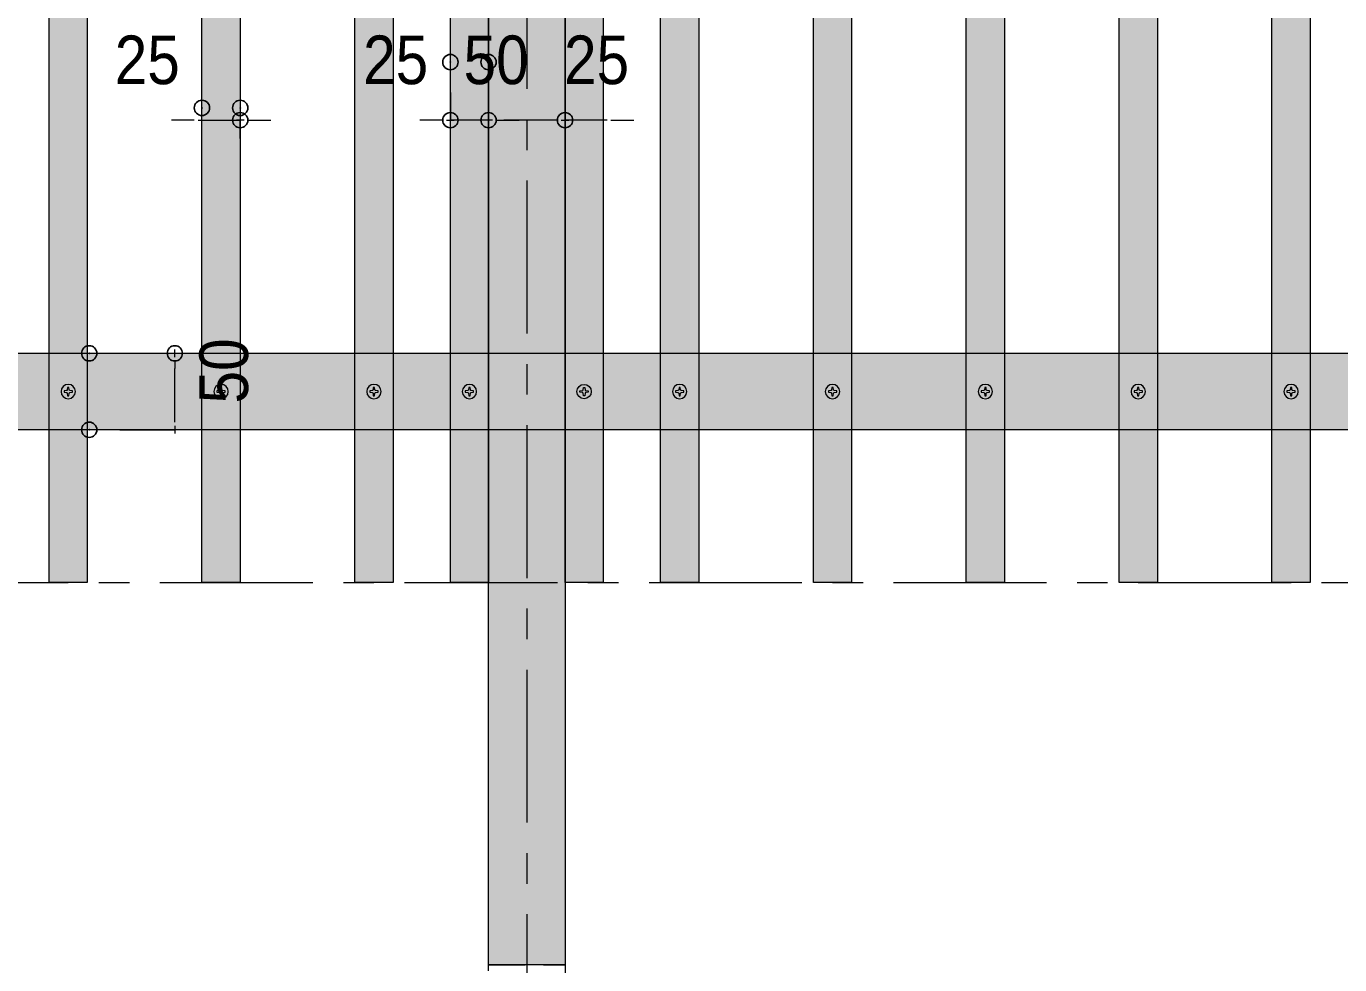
# Model space of a CAD drawing. Units: millimetres, scale not verified. Extents: x -8199 to 8201, y -2963 to 5056.
# Drawn here: x -6686 to -5827, y 681 to 1295 of the extents above; entities that cross this region are included whole.
import ezdxf
from ezdxf.enums import TextEntityAlignment as Align

# ---------------------------------------------------------------- set-up
doc = ezdxf.new("R2010")
doc.units = ezdxf.units.MM
doc.header["$LTSCALE"] = 20
doc.header["$PDMODE"] = 32
doc.header["$PDSIZE"] = 10
doc.linetypes.add('CHAIN1', pattern=[8, 5, -1, 1, -1])
doc.linetypes.add('DASHED1', pattern=[1.8, 1.2, -0.6])
for name, color, linetype, lineweight in [('0-1_一般', 4, 'Continuous', 9), ('0-2_寸法', 7, 'Continuous', 9), ('0-3_0', 7, 'Continuous', 9)]:
    doc.layers.add(name, color=color, linetype=linetype, lineweight=lineweight)
doc.layers.add('0-4_Defpoints', color=7, linetype='Continuous')
doc.styles.add('Osaka', font='')
doc.styles.get('Osaka').set_extended_font_data('Osaka')

# ---------------------------------------------------------------- blocks, each defined once
blk = doc.blocks.new('_DOT')
at = {"layer": '0-3_0'}
for p, q in [((-10, 0), (-20, 0)), ((-5, 0), (5, 0))]:
    blk.add_line(p, q, dxfattribs=at)
blk = doc.blocks.new('グループ-429-1')
at = {"layer": '0-1_一般'}
blk.add_line((-11.8, 22), (-8.2, 54.5), dxfattribs=at)
for points in [[(-22, -11.8), (-54.5, -8.2), (-54.5, 8.2), (-22, 11.8)], [(-8.2, 54.5), (8.2, 54.5), (11.8, 22)], [(22, 11.8), (54.5, 8.2), (54.5, -8.2), (22, -11.8)], [(11.8, -22), (8.2, -54.5), (-8.2, -54.5), (-11.8, -22)]]:
    blk.add_lwpolyline(points, dxfattribs=at)
blk.add_circle((0, 0), 94, dxfattribs=at)
for centre, start, end in [((-23.3, 23.3), 276.34019, 353.65981), ((23.3, 23.3), 186.34019, 263.65981), ((-23.3, -23.3), 6.34019, 83.65981), ((23.3, -23.3), 96.34019, 173.65981)]:
    blk.add_arc(centre, 11.6, start, end, dxfattribs=at)
blk = doc.blocks.new('Machine Screw (Metric)-37')
at = {"layer": '0-1_一般'}
blk.add_blockref('グループ-429-1', (0, 0), dxfattribs=at)
blk = doc.blocks.new('グループ-430-1')
at = {"layer": '0-1_一般'}
blk.add_line((-11.8, 22), (-8.2, 54.5), dxfattribs=at)
for points in [[(-22, -11.8), (-54.5, -8.2), (-54.5, 8.2), (-22, 11.8)], [(-8.2, 54.5), (8.2, 54.5), (11.8, 22)], [(22, 11.8), (54.5, 8.2), (54.5, -8.2), (22, -11.8)], [(11.8, -22), (8.2, -54.5), (-8.2, -54.5), (-11.8, -22)]]:
    blk.add_lwpolyline(points, dxfattribs=at)
blk.add_circle((0, 0), 94, dxfattribs=at)
for centre, start, end in [((-23.3, 23.3), 276.34019, 353.65981), ((23.3, 23.3), 186.34019, 263.65981), ((-23.3, -23.3), 6.34019, 83.65981), ((23.3, -23.3), 96.34019, 173.65981)]:
    blk.add_arc(centre, 11.6, start, end, dxfattribs=at)
blk = doc.blocks.new('Machine Screw (Metric)-38')
at = {"layer": '0-1_一般'}
blk.add_blockref('グループ-430-1', (0, 0), dxfattribs=at)
blk = doc.blocks.new('グループ-431-1')
at = {"layer": '0-1_一般'}
blk.add_line((-11.8, 22), (-8.2, 54.5), dxfattribs=at)
for points in [[(-22, -11.8), (-54.5, -8.2), (-54.5, 8.2), (-22, 11.8)], [(-8.2, 54.5), (8.2, 54.5), (11.8, 22)], [(22, 11.8), (54.5, 8.2), (54.5, -8.2), (22, -11.8)], [(11.8, -22), (8.2, -54.5), (-8.2, -54.5), (-11.8, -22)]]:
    blk.add_lwpolyline(points, dxfattribs=at)
blk.add_circle((0, 0), 94, dxfattribs=at)
for centre, start, end in [((-23.3, 23.3), 276.34019, 353.65981), ((23.3, 23.3), 186.34019, 263.65981), ((-23.3, -23.3), 6.34019, 83.65981), ((23.3, -23.3), 96.34019, 173.65981)]:
    blk.add_arc(centre, 11.6, start, end, dxfattribs=at)
blk = doc.blocks.new('Machine Screw (Metric)-39')
at = {"layer": '0-1_一般'}
blk.add_blockref('グループ-431-1', (0, 0), dxfattribs=at)
blk = doc.blocks.new('グループ-434-1')
at = {"layer": '0-1_一般'}
blk.add_line((-11.8, 22), (-8.2, 54.5), dxfattribs=at)
for points in [[(-22, -11.8), (-54.5, -8.2), (-54.5, 8.2), (-22, 11.8)], [(-8.2, 54.5), (8.2, 54.5), (11.8, 22)], [(22, 11.8), (54.5, 8.2), (54.5, -8.2), (22, -11.8)], [(11.8, -22), (8.2, -54.5), (-8.2, -54.5), (-11.8, -22)]]:
    blk.add_lwpolyline(points, dxfattribs=at)
blk.add_circle((0, 0), 94, dxfattribs=at)
for centre, start, end in [((-23.3, 23.3), 276.34019, 353.65981), ((23.3, 23.3), 186.34019, 263.65981), ((-23.3, -23.3), 6.34019, 83.65981), ((23.3, -23.3), 96.34019, 173.65981)]:
    blk.add_arc(centre, 11.6, start, end, dxfattribs=at)
blk = doc.blocks.new('Machine Screw (Metric)-42')
at = {"layer": '0-1_一般'}
blk.add_blockref('グループ-434-1', (0, 0), dxfattribs=at)
blk = doc.blocks.new('グループ-436-1')
at = {"layer": '0-1_一般'}
blk.add_line((-11.8, 22), (-8.2, 54.5), dxfattribs=at)
for points in [[(-22, -11.8), (-54.5, -8.2), (-54.5, 8.2), (-22, 11.8)], [(-8.2, 54.5), (8.2, 54.5), (11.8, 22)], [(22, 11.8), (54.5, 8.2), (54.5, -8.2), (22, -11.8)], [(11.8, -22), (8.2, -54.5), (-8.2, -54.5), (-11.8, -22)]]:
    blk.add_lwpolyline(points, dxfattribs=at)
blk.add_circle((0, 0), 94, dxfattribs=at)
for centre, start, end in [((-23.3, 23.3), 276.34019, 353.65981), ((23.3, 23.3), 186.34019, 263.65981), ((-23.3, -23.3), 6.34019, 83.65981), ((23.3, -23.3), 96.34019, 173.65981)]:
    blk.add_arc(centre, 11.6, start, end, dxfattribs=at)
blk = doc.blocks.new('Machine Screw (Metric)-44')
at = {"layer": '0-1_一般'}
blk.add_blockref('グループ-436-1', (0, 0), dxfattribs=at)
blk = doc.blocks.new('グループ-438-1')
at = {"layer": '0-1_一般'}
blk.add_line((-11.8, 22), (-8.2, 54.5), dxfattribs=at)
for points in [[(-22, -11.8), (-54.5, -8.2), (-54.5, 8.2), (-22, 11.8)], [(-8.2, 54.5), (8.2, 54.5), (11.8, 22)], [(22, 11.8), (54.5, 8.2), (54.5, -8.2), (22, -11.8)], [(11.8, -22), (8.2, -54.5), (-8.2, -54.5), (-11.8, -22)]]:
    blk.add_lwpolyline(points, dxfattribs=at)
blk.add_circle((0, 0), 94, dxfattribs=at)
for centre, start, end in [((-23.3, 23.3), 276.34019, 353.65981), ((23.3, 23.3), 186.34019, 263.65981), ((-23.3, -23.3), 6.34019, 83.65981), ((23.3, -23.3), 96.34019, 173.65981)]:
    blk.add_arc(centre, 11.6, start, end, dxfattribs=at)
blk = doc.blocks.new('Machine Screw (Metric)-46')
at = {"layer": '0-1_一般'}
blk.add_blockref('グループ-438-1', (0, 0), dxfattribs=at)
blk = doc.blocks.new('グループ-440-1')
at = {"layer": '0-1_一般'}
blk.add_line((-11.8, 22), (-8.2, 54.5), dxfattribs=at)
for points in [[(-22, -11.8), (-54.5, -8.2), (-54.5, 8.2), (-22, 11.8)], [(-8.2, 54.5), (8.2, 54.5), (11.8, 22)], [(22, 11.8), (54.5, 8.2), (54.5, -8.2), (22, -11.8)], [(11.8, -22), (8.2, -54.5), (-8.2, -54.5), (-11.8, -22)]]:
    blk.add_lwpolyline(points, dxfattribs=at)
blk.add_circle((0, 0), 94, dxfattribs=at)
for centre, start, end in [((-23.3, 23.3), 276.34019, 353.65981), ((23.3, 23.3), 186.34019, 263.65981), ((-23.3, -23.3), 6.34019, 83.65981), ((23.3, -23.3), 96.34019, 173.65981)]:
    blk.add_arc(centre, 11.6, start, end, dxfattribs=at)
blk = doc.blocks.new('Machine Screw (Metric)-48')
at = {"layer": '0-1_一般'}
blk.add_blockref('グループ-440-1', (0, 0), dxfattribs=at)
blk = doc.blocks.new('グループ-442-1')
at = {"layer": '0-1_一般'}
blk.add_line((-11.8, 22), (-8.2, 54.5), dxfattribs=at)
for points in [[(-22, -11.8), (-54.5, -8.2), (-54.5, 8.2), (-22, 11.8)], [(-8.2, 54.5), (8.2, 54.5), (11.8, 22)], [(22, 11.8), (54.5, 8.2), (54.5, -8.2), (22, -11.8)], [(11.8, -22), (8.2, -54.5), (-8.2, -54.5), (-11.8, -22)]]:
    blk.add_lwpolyline(points, dxfattribs=at)
blk.add_circle((0, 0), 94, dxfattribs=at)
for centre, start, end in [((-23.3, 23.3), 276.34019, 353.65981), ((23.3, 23.3), 186.34019, 263.65981), ((-23.3, -23.3), 6.34019, 83.65981), ((23.3, -23.3), 96.34019, 173.65981)]:
    blk.add_arc(centre, 11.6, start, end, dxfattribs=at)
blk = doc.blocks.new('Machine Screw (Metric)-50')
at = {"layer": '0-1_一般'}
blk.add_blockref('グループ-442-1', (0, 0), dxfattribs=at)
blk = doc.blocks.new('グループ-456-1')
at = {"layer": '0-1_一般'}
blk.add_line((-11.8, 22), (-8.2, 54.5), dxfattribs=at)
for points in [[(-22, -11.8), (-54.5, -8.2), (-54.5, 8.2), (-22, 11.8)], [(-8.2, 54.5), (8.2, 54.5), (11.8, 22)], [(22, 11.8), (54.5, 8.2), (54.5, -8.2), (22, -11.8)], [(11.8, -22), (8.2, -54.5), (-8.2, -54.5), (-11.8, -22)]]:
    blk.add_lwpolyline(points, dxfattribs=at)
blk.add_circle((0, 0), 94, dxfattribs=at)
for centre, start, end in [((-23.3, 23.3), 276.34019, 353.65981), ((23.3, 23.3), 186.34019, 263.65981), ((-23.3, -23.3), 6.34019, 83.65981), ((23.3, -23.3), 96.34019, 173.65981)]:
    blk.add_arc(centre, 11.6, start, end, dxfattribs=at)
blk = doc.blocks.new('Machine Screw (Metric)-64')
at = {"layer": '0-1_一般'}
blk.add_blockref('グループ-456-1', (0, 0), dxfattribs=at)
blk = doc.blocks.new('グループ-458-1')
at = {"layer": '0-1_一般'}
blk.add_line((-11.8, 22), (-8.2, 54.5), dxfattribs=at)
for points in [[(-22, -11.8), (-54.5, -8.2), (-54.5, 8.2), (-22, 11.8)], [(-8.2, 54.5), (8.2, 54.5), (11.8, 22)], [(22, 11.8), (54.5, 8.2), (54.5, -8.2), (22, -11.8)], [(11.8, -22), (8.2, -54.5), (-8.2, -54.5), (-11.8, -22)]]:
    blk.add_lwpolyline(points, dxfattribs=at)
blk.add_circle((0, 0), 94, dxfattribs=at)
for centre, start, end in [((-23.3, 23.3), 276.34019, 353.65981), ((23.3, 23.3), 186.34019, 263.65981), ((-23.3, -23.3), 6.34019, 83.65981), ((23.3, -23.3), 96.34019, 173.65981)]:
    blk.add_arc(centre, 11.6, start, end, dxfattribs=at)
blk = doc.blocks.new('Machine Screw (Metric)-66')
at = {"layer": '0-1_一般'}
blk.add_blockref('グループ-458-1', (0, 0), dxfattribs=at)
blk = doc.blocks.new('グループ-460-1')
at = {"layer": '0-1_一般'}
blk.add_line((-11.8, 22), (-8.2, 54.5), dxfattribs=at)
for points in [[(-22, -11.8), (-54.5, -8.2), (-54.5, 8.2), (-22, 11.8)], [(-8.2, 54.5), (8.2, 54.5), (11.8, 22)], [(22, 11.8), (54.5, 8.2), (54.5, -8.2), (22, -11.8)], [(11.8, -22), (8.2, -54.5), (-8.2, -54.5), (-11.8, -22)]]:
    blk.add_lwpolyline(points, dxfattribs=at)
blk.add_circle((0, 0), 94, dxfattribs=at)
for centre, start, end in [((-23.3, 23.3), 276.34019, 353.65981), ((23.3, 23.3), 186.34019, 263.65981), ((-23.3, -23.3), 6.34019, 83.65981), ((23.3, -23.3), 96.34019, 173.65981)]:
    blk.add_arc(centre, 11.6, start, end, dxfattribs=at)
blk = doc.blocks.new('Machine Screw (Metric)-68')
at = {"layer": '0-1_一般'}
blk.add_blockref('グループ-460-1', (0, 0), dxfattribs=at)

msp = doc.modelspace()

# ---------------------------------------------------------------- linework, layer by layer
at = {"layer": '0-1_一般', "linetype": 'CHAIN1'}
msp.add_line((-7558.35, 931.3), (-5158.35, 931.3), dxfattribs=at)
at = {"layer": '0-1_一般'}
for points in [[(-6670.85, 1706.3), (-6645.85, 1706.3), (-6645.85, 931.3), (-6670.85, 931.3)], [(-6570.85, 1706.3), (-6545.85, 1706.3), (-6545.85, 931.3), (-6570.85, 931.3)], [(-6470.85, 1706.3), (-6445.85, 1706.3), (-6445.85, 931.3), (-6470.85, 931.3)], [(-6408.35, 1706.3), (-6383.35, 1706.3), (-6383.35, 931.3), (-6408.35, 931.3)], [(-6383.35, 1706.3), (-6333.35, 1706.3), (-6333.35, 681.3), (-6383.35, 681.3)], [(-6333.35, 1706.3), (-6308.35, 1706.3), (-6308.35, 931.3), (-6333.35, 931.3)], [(-6270.85, 1706.3), (-6245.85, 1706.3), (-6245.85, 931.3), (-6270.85, 931.3)], [(-6170.85, 1706.3), (-6145.85, 1706.3), (-6145.85, 931.3), (-6170.85, 931.3)], [(-6070.85, 1706.3), (-6045.85, 1706.3), (-6045.85, 931.3), (-6070.85, 931.3)], [(-5970.85, 1706.3), (-5945.85, 1706.3), (-5945.85, 931.3), (-5970.85, 931.3)], [(-5870.85, 1706.3), (-5845.85, 1706.3), (-5845.85, 931.3), (-5870.85, 931.3)], [(-7155.85, 1081.3), (-5560.85, 1081.3), (-5560.85, 1031.3), (-7155.85, 1031.3)]]:
    msp.add_lwpolyline(points, close=True, dxfattribs=at)
at = {"layer": '0-1_一般', "color": 132}
for points in [[(-6670.85, 1706.3), (-6670.85, 931.3), (-6645.85, 1706.3), (-6645.85, 931.3)], [(-6570.85, 1706.3), (-6570.85, 931.3), (-6545.85, 1706.3), (-6545.85, 931.3)], [(-6470.85, 1706.3), (-6470.85, 931.3), (-6445.85, 1706.3), (-6445.85, 931.3)], [(-6408.35, 1706.3), (-6408.35, 931.3), (-6383.35, 1706.3), (-6383.35, 931.3)], [(-6383.35, 1706.3), (-6383.35, 681.3), (-6333.35, 1706.3), (-6333.35, 681.3)], [(-6333.35, 1706.3), (-6333.35, 931.3), (-6308.35, 1706.3), (-6308.35, 931.3)], [(-6270.85, 1706.3), (-6270.85, 931.3), (-6245.85, 1706.3), (-6245.85, 931.3)], [(-6170.85, 1706.3), (-6170.85, 931.3), (-6145.85, 1706.3), (-6145.85, 931.3)], [(-6070.85, 1706.3), (-6070.85, 931.3), (-6045.85, 1706.3), (-6045.85, 931.3)], [(-5970.85, 1706.3), (-5970.85, 931.3), (-5945.85, 1706.3), (-5945.85, 931.3)], [(-5870.85, 1706.3), (-5870.85, 931.3), (-5845.85, 1706.3), (-5845.85, 931.3)], [(-7155.85, 1081.3), (-7155.85, 1031.3), (-5560.85, 1081.3), (-5560.85, 1031.3)]]:
    msp.add_solid(points, dxfattribs=at)
at = {"layer": '0-2_寸法', "linetype": 'CHAIN1'}
msp.add_line((-6358.35, 1834.3), (-6358.35, 134.3), dxfattribs=at)
at = {"layer": '0-2_寸法'}
for p, q in [((-6383.35, 1285.85), (-6383.35, 1233.85)), ((-6333.35, 1287.85), (-6333.35, 1233.85)), ((-6333.35, 1285.85), (-6333.35, 1233.85)), ((-6308.35, 1287.85), (-6308.35, 1233.85)), ((-6408.35, 1251.85), (-6408.35, 1233.85)), ((-6383.35, 1251.85), (-6383.35, 1233.85)), ((-6580.86, 1233.85), (-6590.88, 1233.85)), ((-6570.85, 1221.85), (-6570.85, 1233.85)), ((-6570.85, 1233.85), (-6545.85, 1233.85)), ((-6545.85, 1221.85), (-6545.85, 1233.85)), ((-6535.84, 1233.85), (-6525.82, 1233.85)), ((-6418.36, 1233.85), (-6428.38, 1233.85)), ((-6383.35, 1233.85), (-6408.35, 1233.85)), ((-6373.34, 1233.85), (-6363.32, 1233.85)), ((-6343.36, 1233.85), (-6373.34, 1233.85)), ((-6343.36, 1233.85), (-6353.38, 1233.85)), ((-6308.35, 1233.85), (-6333.35, 1233.85)), ((-6298.34, 1233.85), (-6288.32, 1233.85)), ((-6624.61, 1081.3), (-6588.61, 1081.3)), ((-6588.61, 1041.31), (-6588.61, 1071.28)), ((-6624.61, 1031.3), (-6588.61, 1031.3))]:
    msp.add_line(p, q, dxfattribs=at)
at = {"layer": '0-2_寸法', "color": 4, "linetype": 'DASHED1'}
msp.add_lwpolyline([(-6383.35, 681.3), (-6333.35, 681.3), (-6333.35, 281.3), (-6383.35, 281.3)], close=True, dxfattribs=at)
at = {"layer": '0-4_Defpoints'}
for p in [(-6408.35, 1271.85), (-6383.35, 1271.85), (-6570.85, 1241.85), (-6545.85, 1241.85), (-6545.85, 1233.85), (-6408.35, 1233.85), (-6383.35, 1233.85), (-6333.35, 1233.85), (-6644.61, 1081.3), (-6588.61, 1081.3), (-6644.61, 1031.3)]:
    msp.add_point(p, dxfattribs=at)

# ---------------------------------------------------------------- block references
at = {"layer": '0-1_一般', "yscale": 0.05}
for name, p, xscale in [('Machine Screw (Metric)-64', (-6658.35, 1056.3), -0.05), ('Machine Screw (Metric)-39', (-6558.35, 1056.3), -0.05), ('Machine Screw (Metric)-66', (-6558.35, 1056.3), -0.05), ('Machine Screw (Metric)-68', (-6458.35, 1056.3), -0.05), ('Machine Screw (Metric)-38', (-6395.85, 1056.3), -0.05), ('Machine Screw (Metric)-37', (-6320.85, 1056.3), 0.05), ('Machine Screw (Metric)-42', (-6258.35, 1056.3), -0.05), ('Machine Screw (Metric)-44', (-6158.35, 1056.3), -0.05), ('Machine Screw (Metric)-46', (-6058.35, 1056.3), -0.05), ('Machine Screw (Metric)-48', (-5958.35, 1056.3), -0.05), ('Machine Screw (Metric)-50', (-5858.35, 1056.3), -0.05)]:
    msp.add_blockref(name, p, dxfattribs=dict(at, xscale=xscale))
at = {"layer": '0-2_寸法', "xscale": 0.5007446, "yscale": 0.5007446}
for p in [(-6570.85, 1233.85), (-6408.35, 1233.85), (-6333.35, 1233.85), (-6333.35, 1233.85)]:
    msp.add_blockref('_DOT', p, dxfattribs=at)
for p, rotation in [((-6545.85, 1233.85), 180), ((-6383.35, 1233.85), 180), ((-6383.35, 1233.85), 180), ((-6308.35, 1233.85), 180), ((-6588.61, 1081.3), 90), ((-6588.61, 1031.3), 270)]:
    msp.add_blockref('_DOT', p, dxfattribs=dict(at, rotation=rotation))

# ---------------------------------------------------------------- texts
at = {"layer": '0-2_寸法', "style": 'Osaka', "width": 0.9}
for s, p in [('25', (-6627.94, 1247.86)), ('25', (-6465.44, 1247.86)), ('50', (-6399.72, 1247.86)), ('25', (-6334, 1247.86))]:
    msp.add_text(s, height=31.82, dxfattribs=at).set_placement(p, align=Align.BOTTOM_LEFT)
msp.add_text('50', height=31.82, rotation=90, dxfattribs=at).set_placement((-6531.17, 1048.49), align=Align.BOTTOM_LEFT)

doc.saveas('drawing.dxf')
